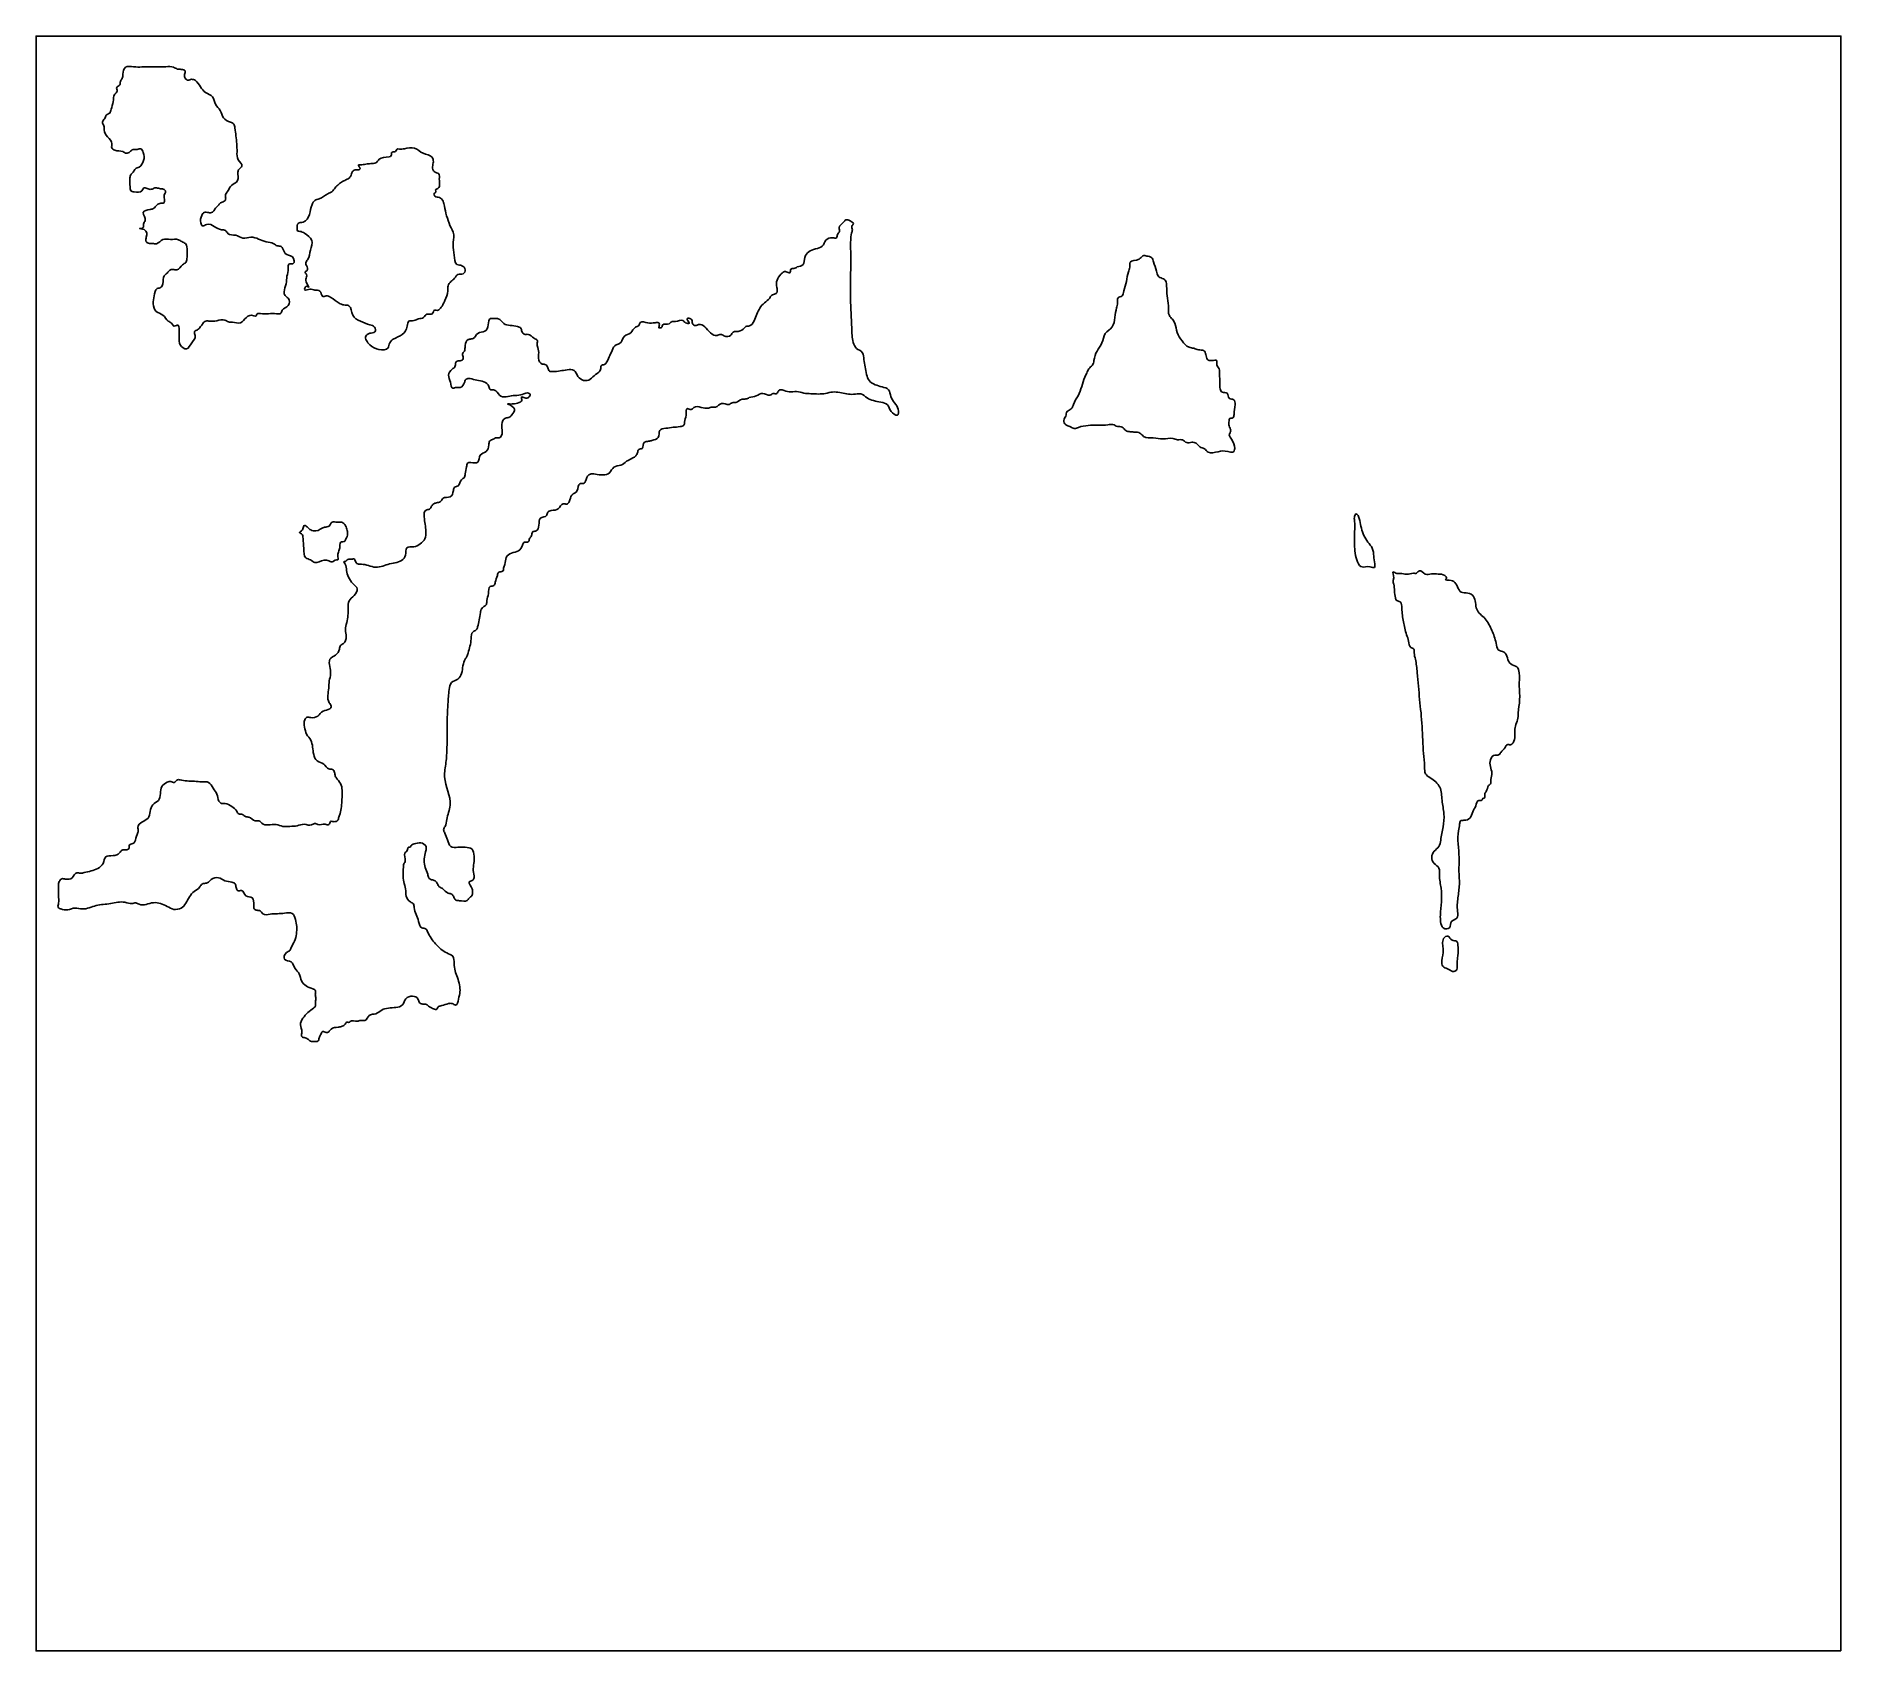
# Model space of a CAD drawing. Header units: millimetres. Extents: x 0 to 1900, y -800 to 900.
import ezdxf

# ---------------------------------------------------------------- set-up
doc = ezdxf.new("R2010")
doc.units = ezdxf.units.MM
doc.layers.get('0').update_dxf_attribs({"linetype": 'CONTINUOUS'})

msp = doc.modelspace()

# ---------------------------------------------------------------- linework, layer by layer
msp.add_lwpolyline([(1900, -800), (0, -800), (0, 900), (1900, 900)], close=True)
for points, knots in [([(158.4, 570.8), (160.6, 571.3), (163.4, 577.8), (169.2, 582.7), (165.4, 589.5), (170.6, 590.6), (172.2, 593.3), (175.2, 596.5), (177.1, 600.4), (183.6, 599.8), (190.1, 599.8), (197.6, 602.5), (202.4, 598.7), (207.9, 598.9), (216, 596.4), (221, 604.7), (226.5, 606.9), (232, 604.7), (232.4, 608.5), (241.2, 607.1), (247.9, 608.4), (258.1, 607.2), (258.8, 613.2), (267, 614.8), (267.1, 624), (261.5, 626.5), (260.5, 632.5), (264, 639), (263.6, 647.5), (265.9, 653.3), (265.1, 661.1), (273.2, 658.8), (271.1, 670.2), (260.5, 668.8), (260, 679.8), (253.5, 678.5), (249.2, 682.8), (241.9, 683), (234.4, 686.5), (226.3, 689.3), (217.5, 685.8), (210.6, 691.8), (202.4, 689.6), (199.8, 696.1), (193.6, 695.9), (187.5, 699.4), (181.5, 703.4), (174.7, 699), (172.7, 705), (173.3, 709.8), (176.6, 715.3), (181.6, 714), (186, 713.8), (188.1, 718.2), (191.3, 720.7), (193.1, 724.3), (197, 725.5), (200.5, 727.8), (198.4, 732.6), (202.5, 737.2), (204.6, 743.7), (214.2, 746.3), (211.9, 756.3), (213.2, 759.7), (219.1, 764.3), (211, 769.4), (211.9, 781), (210.8, 792.4), (209.5, 801.6), (208.8, 808), (203, 809.6), (196.3, 813.1), (194.9, 822.2), (187.8, 827.5), (187.1, 837.3), (177.7, 839.9), (173, 846.4), (169.4, 852.9), (163.6, 855.2), (159.8, 852.7), (156.6, 855.3), (155.6, 859.4), (158.2, 864.2), (152.5, 865.2), (148.6, 864.8), (143.6, 868.5), (133.6, 867.1), (119.3, 868.2), (106.1, 866.9), (93, 869), (91, 861.2), (91.4, 855.3), (87.9, 852.5), (89.5, 848.3), (83.2, 846.3), (86.8, 841.7), (80.7, 838.1), (82.1, 830.6), (79.1, 824.6), (78.2, 818.3), (73.1, 817.5), (72.7, 812.7), (68.5, 809.6), (72.1, 805.5), (70.9, 799.8), (74.8, 793.6), (81, 788.5), (78.7, 782.1), (84.3, 778.5), (90, 779.8), (95.1, 775.8), (98.8, 778), (101.8, 781.3), (106.4, 779.8), (110.4, 782.8), (114, 775.6), (113.9, 769.4), (110.2, 761.9), (104.1, 760.9), (102.6, 756.4), (99.1, 754.5), (98.4, 747.9), (99, 743.4), (98.9, 736.4), (104.6, 736), (111.3, 734.7), (113.3, 741.8), (118, 738.5), (122.4, 738.6), (125.6, 741), (130.2, 739.2), (133.9, 739.3), (137.5, 736.4), (132.9, 731.6), (137.4, 723.6), (129.9, 724.3), (126.5, 722), (124.1, 718.2), (118.9, 717.4), (109.4, 715.7), (117.3, 706.5), (111.9, 702.5), (114.2, 697), (106.1, 697.7), (117.5, 696.3), (116.4, 689.9), (115, 683.8), (118.1, 681.6), (122.5, 681.8), (128.2, 680.5), (133.1, 687.9), (141.2, 685), (148.8, 687), (153.3, 683.4), (159.2, 681.3), (158.8, 673.8), (159.3, 666.9), (158, 661.2), (152.7, 659.1), (150.2, 652.8), (143.6, 654.7), (140.6, 654), (138, 650.3), (133.1, 647.2), (134.3, 640.6), (132, 634.8), (125.2, 634.7), (124.7, 626), (122.3, 618.4), (125.5, 608.8), (134.4, 607.5), (137.7, 600), (142.7, 598.4), (145, 593.1), (150.4, 597.6), (150.5, 588.6), (150.8, 583.6), (150.2, 574.4), (156.2, 570.2), (158.4, 570.8)], [0, 0, 0, 0, 0.84689, 1.693779, 2.117224, 2.540669, 2.964114, 3.387559, 3.811004, 4.234449, 5.081338, 5.928228, 6.351673, 6.775118, 7.622008, 8.468897, 9.315787, 9.52751, 9.739232, 10.162677, 11.856456, 12.279901, 12.703346, 13.550236, 14.397126, 14.82057, 15.244015, 16.090905, 16.937795, 17.784684, 18.208129, 18.631574, 19.478464, 20.325354, 21.172243, 21.595688, 22.019133, 22.866023, 23.712913, 24.559802, 25.406692, 26.253582, 27.100472, 27.523916, 27.947361, 28.794251, 29.641141, 30.064586, 30.488031, 31.33492, 31.758365, 32.18181, 32.605255, 33.0287, 33.452145, 33.87559, 34.299034, 34.722479, 35.145924, 35.569369, 36.416259, 37.263148, 38.110038, 38.533483, 38.956928, 39.803818, 40.650707, 42.344487, 43.191377, 43.614821, 44.038266, 44.885156, 45.732046, 46.578936, 47.425825, 48.272715, 49.119605, 49.966495, 50.389939, 50.813384, 51.236829, 51.660274, 52.083719, 52.507164, 52.930609, 53.354053, 54.200943, 55.894723, 57.588502, 58.435392, 59.282282, 59.705727, 60.129171, 60.552616, 60.976061, 61.399506, 61.822951, 62.669841, 63.51673, 63.940175, 64.36362, 64.787065, 65.21051, 65.633955, 66.0574, 66.904289, 67.751179, 68.174624, 68.598069, 69.444958, 69.868403, 70.291848, 70.715293, 71.138738, 71.562183, 71.985628, 72.832517, 73.679407, 74.102852, 74.526297, 74.949742, 75.373187, 76.220076, 76.643521, 77.066966, 77.913856, 78.337301, 78.760746, 79.18419, 79.607635, 80.03108, 80.454525, 80.87797, 81.301415, 82.148305, 82.571749, 82.995194, 83.418639, 83.842084, 84.688974, 85.535864, 85.959308, 86.382753, 86.806198, 87.229643, 88.076533, 88.499978, 88.923422, 89.346867, 89.770312, 90.617202, 91.464092, 92.310981, 92.734426, 93.157871, 94.004761, 94.851651, 95.275095, 95.69854, 96.54543, 96.968875, 97.39232, 97.815765, 98.23921, 99.086099, 99.509544, 99.932989, 100.779879, 101.626769, 102.473658, 103.320548, 104.167438, 104.590883, 105.014327, 105.437772, 105.861217, 106.708107, 107.554997, 108.401886, 108.401886, 108.401886, 108.401886]), ([(360.9, 570.2), (364.6, 569.3), (371.2, 568.9), (371.6, 577.6), (377.4, 582.3), (386.4, 584.7), (390.8, 592.4), (391.3, 601), (398.1, 599.8), (402.3, 602.8), (408.6, 602.8), (410.5, 608.7), (418.4, 605.6), (418, 612.8), (423, 610.7), (425.4, 613.2), (428.3, 616.9), (430.9, 623.4), (434.4, 629.7), (432.8, 637.5), (436.7, 641.7), (440.9, 644.8), (443.3, 650.4), (450.2, 648.3), (452.6, 654.3), (448.8, 659.1), (440.2, 658.9), (440.6, 670.1), (438, 680), (441.1, 691.3), (435.3, 700.5), (432.1, 710.9), (430, 719.4), (428.9, 726.2), (424.9, 731.1), (420.2, 730), (418, 734.6), (422, 735.3), (419.3, 738.4), (424.6, 739.8), (425, 744.2), (424.2, 749.2), (425.2, 755.9), (418.1, 756.3), (416.8, 762.7), (418.8, 767.6), (416.8, 775.2), (406.7, 775), (399.1, 784.3), (389.3, 781.4), (383.6, 780.9), (379.3, 781.4), (378.5, 776.9), (373.1, 779.3), (374.6, 773.6), (368.4, 772.2), (361.8, 772.6), (358.1, 765.7), (352.4, 765.9), (347.2, 765.2), (342.6, 764.4), (338.3, 764.9), (341.1, 761.5), (341.3, 759.1), (336.1, 759.6), (332.3, 758.1), (331.6, 751.7), (327.5, 749.2), (322.6, 747), (318.5, 744.3), (314.7, 740.4), (311.8, 735.6), (305.5, 733.9), (299.6, 728.2), (293.3, 727.9), (289.1, 720.8), (288.8, 712.3), (283.8, 703.6), (274.6, 703.7), (275, 699.1), (274.6, 694.3), (278.7, 694.6), (284.2, 691.9), (292.5, 685.4), (288.3, 674.8), (287.5, 665.6), (282.5, 660.8), (286, 657), (285.5, 652.6), (281.8, 652), (285.4, 649.1), (284.3, 645.5), (283.4, 642), (288.8, 633.4), (284.5, 638.8), (280.9, 630.8), (288.9, 634.6), (293.2, 631.7), (299.6, 633.4), (301, 624), (305.1, 627.7), (312.3, 624.1), (317.3, 619.2), (323.9, 616.6), (332.2, 617.2), (331.6, 604.4), (341.5, 599.9), (349.5, 596.3), (357.1, 594.7), (357.9, 587.3), (350.9, 587.8), (344.6, 583.2), (351.2, 574), (357.2, 571), (360.9, 570.2)], [0, 0, 0, 0, 1.077951, 1.616926, 2.155902, 3.233852, 4.311803, 4.850779, 5.389754, 5.928729, 6.467705, 7.00668, 7.545656, 8.084631, 8.354119, 8.623606, 9.162582, 9.701557, 10.779508, 11.318483, 11.857459, 12.396434, 12.935409, 13.474385, 14.01336, 14.552336, 15.091311, 16.169262, 17.247213, 18.325163, 19.403114, 20.481065, 21.559016, 22.097991, 22.636967, 23.175942, 23.44543, 23.714917, 23.984405, 24.253893, 24.792868, 25.331844, 25.870819, 26.409794, 26.94877, 27.487745, 28.026721, 29.104671, 30.182622, 31.260573, 31.799548, 32.069036, 32.338524, 32.877499, 33.146987, 33.416474, 34.494425, 35.033401, 35.572376, 36.111351, 36.650327, 36.919815, 37.189302, 37.45879, 37.728278, 38.267253, 38.806228, 39.345204, 39.884179, 40.423155, 40.96213, 41.501105, 42.040081, 43.118032, 43.657007, 44.195982, 45.273933, 46.351884, 46.890859, 47.429835, 47.699322, 47.96881, 48.507786, 49.585736, 50.663687, 51.741638, 52.280613, 52.819589, 53.089076, 53.358564, 53.628052, 53.897539, 54.436515, 54.97549, 55.514466, 56.053441, 56.592416, 57.131392, 57.670367, 58.209343, 58.748318, 59.287293, 60.365244, 60.90422, 61.443195, 62.521146, 63.599097, 64.677047, 65.216023, 65.754998, 66.293974, 66.832949, 67.9109, 68.988851, 68.988851, 68.988851, 68.988851]), ([(288.9, -158.2), (290, -158.7), (292.6, -158), (297.5, -158.9), (297.6, -154.3), (299.7, -151.7), (301, -146.7), (305.7, -149.5), (308.2, -148.8), (311, -143.5), (316.9, -143.9), (321.3, -142.7), (325.3, -141.7), (326.3, -137.1), (329.2, -138.9), (331.7, -135.5), (337.1, -138), (341.5, -135.8), (348, -137.4), (349.5, -129.2), (358.4, -130.3), (365.1, -122.8), (376.3, -123.4), (386.8, -121.1), (388.2, -112.5), (396.5, -109.8), (402.3, -112.3), (403.1, -118.2), (407.2, -119.3), (411.2, -118.7), (413.9, -122.4), (417.1, -123.2), (422, -126), (422.8, -121.2), (428.7, -120.7), (432.7, -118.6), (438, -117.9), (443.2, -122), (444.6, -113), (447.3, -104.3), (444.7, -93.5), (440.6, -84), (440.1, -76.6), (439.8, -67.6), (429.9, -65), (419.8, -55.9), (413.8, -46.8), (410.5, -39), (404.1, -39.6), (402.5, -28.5), (398.1, -21.9), (397.8, -13.2), (392.6, -11.2), (388.9, -5.6), (389.5, 2.3), (385.8, 12), (386.5, 21.1), (386.8, 28.6), (390.2, 32.7), (385.8, 39.4), (391.4, 41.9), (390.9, 46.6), (394.6, 46.1), (394.8, 48.6), (399.2, 49.9), (404.8, 51.6), (412.2, 47.7), (409.3, 39.1), (408.1, 32.4), (409.2, 24.3), (412.3, 19.1), (412.9, 13.5), (416.3, 11.6), (420.3, 11.2), (422.5, 7.5), (424.1, 4.2), (429.4, 2.3), (432.1, -2.7), (438, -2.6), (439.7, -6.6), (441.6, -10.1), (447, -10.1), (453.7, -11.8), (455.4, -7.1), (459.3, -5.4), (459.4, -1.1), (459.6, 3), (453.5, 9.9), (459.7, 10.5), (462.2, 15.3), (459.2, 21.5), (461.3, 29.3), (461.2, 36.6), (460.2, 45.3), (451.5, 46.2), (444.4, 46.2), (435.5, 45.3), (433, 54.1), (431.1, 59.4), (428.2, 64.8), (431.8, 68.9), (432, 77.9), (439.9, 95.1), (427.7, 114.9), (431.9, 135.4), (432.9, 155.9), (432.4, 176.3), (433.6, 197), (434.3, 209.2), (436.1, 220.5), (448, 222.9), (448.6, 234.7), (450.8, 243.5), (453.8, 246.6), (455.7, 254.5), (458.4, 262.1), (458, 273), (463.8, 274.5), (465.9, 281.5), (467.3, 289), (468.3, 297.1), (471.4, 299.5), (474.7, 301.2), (474, 307.5), (477.2, 312.3), (475.6, 321.3), (482.7, 320.9), (483.4, 326.5), (485.6, 330.6), (486.4, 336.6), (492.1, 335.6), (491.9, 340.2), (494, 344.8), (494, 351.9), (500, 356.4), (508.6, 357.2), (511.7, 362.6), (513.3, 368.2), (519, 366.5), (518.9, 371.4), (522.4, 373.6), (521.5, 378.8), (527.8, 378.4), (529.9, 384.7), (529, 394.5), (538, 393.2), (538.1, 399.4), (543.7, 401.3), (550.6, 400.4), (553, 409.2), (559.1, 406.4), (562.2, 410.9), (562.6, 417.9), (571.4, 419.8), (570, 429.9), (576.6, 428.2), (579.3, 432.4), (580.1, 438.3), (585.5, 439.3), (589.9, 438.7), (596.6, 437.5), (604.5, 439), (607.3, 447.7), (616.2, 447.3), (621.3, 452.8), (627.3, 455.2), (631.4, 457.8), (633.5, 461.2), (633.6, 465.6), (640.3, 465.1), (638.1, 473.3), (644.9, 473.2), (649.3, 474.7), (656.9, 476), (654.8, 486.7), (663.1, 486.8), (670.7, 488.6), (676.4, 488.2), (682.8, 490), (682.1, 495.1), (685.5, 500.1), (683.3, 509.8), (690, 505.7), (693.1, 510.9), (700.4, 509.1), (706.7, 507.5), (711.5, 510), (716.9, 508.2), (721, 515.9), (728.6, 510.6), (732.7, 514.7), (738.3, 513.5), (741.6, 518.6), (747.3, 517.5), (751.8, 520.3), (758.3, 520.2), (764.7, 525.9), (771.8, 520.3), (775.6, 524.4), (780.5, 522.6), (781.4, 528), (787, 527.5), (792.8, 524.5), (800.7, 526.7), (808.1, 523.8), (818.1, 523.4), (828.6, 522.7), (838.5, 525.9), (846, 524.7), (853.5, 523.3), (860.3, 522.4), (868.8, 524.6), (874.5, 518.6), (881.7, 516), (889, 514.6), (897.7, 512.8), (898.5, 504.6), (908.4, 498.4), (908.3, 510.8), (899.3, 517), (898.7, 529), (890.4, 530.6), (883.2, 532.8), (874.4, 537.6), (873.6, 549.7), (871.2, 559.1), (871.1, 567.9), (862.8, 570.6), (858.9, 579.7), (858.8, 598.2), (856.7, 623.5), (857.6, 649.3), (857.7, 669.7), (857.3, 682.7), (857.9, 691.2), (859.9, 696.4), (857.8, 699.9), (862, 702.7), (856.8, 705.8), (852.1, 707.3), (849.7, 702.7), (844, 700), (846.7, 693.8), (843.1, 691.7), (843.4, 686.6), (836.9, 688.5), (830.5, 686), (828.8, 677.6), (820.3, 676.3), (813, 673.5), (808.6, 667.8), (808.7, 657.7), (802.3, 657.9), (798.1, 655), (793.6, 655.8), (794.6, 649.2), (789.3, 652.6), (786.6, 651.8), (783.2, 648.6), (779.2, 643), (779.4, 637.1), (780.8, 630.6), (778.6, 628.5), (773.9, 627.8), (772.1, 622.8), (764, 618.1), (759.4, 609.7), (756.2, 600), (752.5, 594.3), (746.9, 594.9), (744, 589.9), (738.5, 588.8), (733.4, 589.2), (731.2, 583), (725, 583.4), (720.6, 586.9), (715.6, 583.4), (707.7, 588.5), (701, 599.2), (694.1, 594.4), (689.9, 597.1), (691.4, 602), (685.3, 603.8), (685.2, 601.1), (689.3, 596.7), (683.1, 597.9), (680.2, 602.5), (674.5, 598.8), (669.1, 600.3), (665.9, 595.2), (658.7, 598.4), (659.2, 592.2), (654.7, 592.9), (656.4, 594.7), (656.2, 599), (649.8, 598), (644.7, 597.1), (635.8, 600.8), (634.9, 594.4), (629, 593.8), (627.3, 586.1), (617.8, 585.5), (617.2, 576.4), (608.1, 574.9), (605.8, 567), (602.4, 560.8), (600.4, 554.1), (593.8, 553.7), (595.3, 547), (588.2, 544.3), (584.1, 537.9), (576.2, 536.5), (569.8, 541.1), (567.3, 549.7), (558.9, 548.8), (551.6, 547.4), (545.6, 546.7), (540, 546.7), (538.8, 550.9), (537, 554.8), (530.9, 554), (528.2, 561.2), (529.9, 568.6), (526.8, 574.6), (528.4, 580.4), (522.4, 581.9), (519.7, 587), (513.7, 585.3), (511.2, 588.8), (510.6, 593.3), (505.6, 594.6), (499, 595.6), (491.8, 595.9), (488, 603.4), (482.9, 602.2), (476.3, 603.9), (476.6, 595.5), (473.6, 587.8), (463.8, 588.7), (461.8, 581.1), (456, 581.2), (452.3, 579.4), (451.4, 573.5), (451.6, 568.3), (447.8, 565.4), (450.7, 561.5), (448, 557.6), (442.7, 558.4), (441.5, 556.2), (441.5, 551.5), (436.7, 548.8), (432.7, 542.9), (437.1, 536.1), (436.9, 527.9), (442.7, 530.6), (447.9, 529.2), (451.2, 534.9), (452.1, 539.5), (458.7, 539.6), (463.6, 537.3), (471.9, 536.7), (476.8, 532.7), (477.7, 526.8), (484.5, 528.4), (487.1, 520.6), (495, 519.6), (502.1, 522.2), (510.2, 521.2), (515.9, 525.2), (521.2, 523.3), (518.5, 519), (515, 518.6), (509.4, 521.3), (512.8, 515.9), (506.7, 513.7), (504.1, 512.5), (495, 512.8), (498.1, 512.4), (506.4, 507.3), (501.4, 502.1), (498.3, 498.1), (492.3, 498.4), (489.2, 490.9), (491.7, 483.9), (489.1, 476), (483.5, 477.6), (480.6, 474.8), (476.7, 474.2), (476.8, 467.9), (474.8, 461.6), (466, 460.4), (466.7, 449.2), (458.9, 451.4), (453.5, 451), (453.2, 445), (451.5, 440.6), (451.5, 435), (445.9, 432.7), (446.7, 426.2), (439.8, 425.8), (439.3, 420.1), (437.1, 412.9), (428.5, 415.5), (426.6, 409.7), (422.6, 408.8), (418.5, 408.1), (416.3, 405.3), (414.7, 401.4), (408.4, 401.5), (408.4, 390.3), (410.7, 381.6), (410.3, 370.3), (404.3, 365.4), (398.2, 361.3), (388.3, 363.3), (390.1, 352.8), (383.4, 345.5), (372.4, 345.1), (363.4, 341.2), (355.4, 340.4), (348.1, 343.5), (341.9, 344.2), (336.6, 344.3), (335.5, 350.8), (332.5, 348.7), (327.8, 349.8), (326.1, 346.7), (323.3, 347), (326.9, 342.4), (326.3, 335.1), (330.9, 325.2), (340, 318.5), (335.2, 310.4), (328.2, 306.3), (329, 294.9), (327.8, 285.3), (325, 274.9), (327.2, 267.9), (325.3, 260.8), (319.8, 258.9), (319.5, 253.1), (315.8, 247.9), (307.8, 244.9), (309.1, 236), (310.8, 228.7), (308.1, 221.1), (308.7, 211), (305.2, 202), (311.5, 194.5), (308.7, 190.3), (301.3, 190.7), (297.1, 183.3), (290.5, 181.7), (285.1, 183.8), (281.5, 179), (282.6, 172.5), (284.1, 164.8), (291.7, 157.1), (290.8, 146.3), (294.9, 135.9), (303.7, 135), (306.4, 127.7), (312.3, 128.8), (314.6, 124.9), (314.6, 121.1), (317.8, 116.8), (321.9, 111.6), (322.4, 104.4), (321.8, 94.1), (321.6, 84.9), (318.5, 78), (318, 73.8), (314, 72.4), (309.2, 74.4), (309, 68.6), (302.6, 71.4), (297.9, 68.6), (293.1, 72), (289.1, 67.9), (282.1, 71.5), (275, 68.2), (267.1, 68.1), (259.9, 67.4), (250.5, 71.7), (239.8, 67.4), (235, 74.7), (229, 72.8), (225.7, 78.5), (220.1, 77.5), (217.6, 81.3), (212.8, 80.5), (210.9, 85.2), (206.2, 89.1), (200.1, 92.8), (195.2, 91.4), (191.2, 95.5), (191.3, 102.5), (186.2, 107.8), (182.3, 115.9), (174.2, 114.5), (166.7, 115.7), (158.9, 115.6), (152.8, 116.7), (147.9, 117.7), (145.7, 112.7), (141.8, 116), (136.8, 114), (131.1, 110.7), (131.1, 102.5), (129.9, 94.4), (118.9, 90.8), (121.4, 76.7), (111.3, 73.1), (105.9, 68.5), (108.2, 63.1), (105.4, 58.7), (104.9, 52.4), (102.2, 49.7), (97.3, 49.3), (98.7, 43.9), (94.3, 42.9), (90.3, 43.8), (87.3, 38.6), (81.5, 36.7), (71.6, 37.8), (71.8, 28.2), (65, 23.5), (58.2, 20.9), (51.8, 19.9), (46.9, 18.2), (41, 20.6), (39, 12.3), (31.8, 12), (27, 13.7), (22.8, 8.6), (24.1, 2.6), (23.1, -5.4), (24.6, -10.9), (22.2, -17.6), (27.1, -19.5), (33.6, -20.6), (40.7, -16.8), (51.3, -20.6), (63.1, -13.9), (78.4, -14.1), (91.2, -10.1), (99.7, -14.1), (104.9, -11.9), (111.9, -16.6), (123.7, -9.9), (136, -14.6), (144.6, -20.3), (156.1, -18.2), (159.6, -8), (165.8, 0), (172, 2.6), (174.2, 8), (178.6, 8), (181.7, 9), (185.1, 13.3), (192.3, 15.2), (198.6, 10.1), (204.9, 9.7), (210.1, 8.2), (210.4, 3.8), (211.8, -0.8), (218.3, 2.1), (219.7, -7.3), (228.9, -5.1), (229.5, -13.7), (228.9, -19.3), (232.7, -20.6), (236.2, -20.1), (239.2, -26.2), (246.5, -24.1), (254, -23.9), (261.3, -23.6), (270.7, -22), (273.3, -30.1), (275, -39.8), (273.7, -50.8), (269, -58.1), (267.2, -63.4), (261.9, -64.6), (259.3, -73.9), (269.9, -72.9), (271.8, -82), (278, -86.7), (278.7, -95.1), (283.9, -100.4), (290, -102.2), (295, -104.5), (293.3, -109.3), (295.3, -112.9), (293.4, -116.4), (294.9, -121.2), (289.2, -125.4), (281.8, -131.2), (277, -141.1), (280.7, -146.7), (278.7, -153.4), (282.1, -154.3), (286.4, -155.4), (287.9, -157.8), (288.9, -158.2)], [0, 0, 0, 0, 0.384835, 0.76967, 1.154505, 1.539341, 1.924176, 2.309011, 2.693846, 3.078681, 3.848352, 4.233187, 4.618022, 5.002857, 5.195275, 5.387692, 6.157363, 6.542198, 6.927033, 7.696703, 8.466374, 9.236044, 10.775385, 11.545055, 12.314725, 13.084396, 13.854066, 14.238901, 14.623736, 15.008571, 15.393407, 15.778242, 16.163077, 16.547912, 16.932747, 17.702418, 18.087253, 18.472088, 19.241758, 20.011429, 21.550769, 22.32044, 23.09011, 23.85978, 24.629451, 26.168791, 27.708132, 28.092967, 28.477802, 29.247473, 30.786813, 31.171648, 31.556484, 32.326154, 33.095824, 33.865495, 35.404835, 35.78967, 36.174506, 36.944176, 37.329011, 37.713846, 37.906264, 38.098681, 38.483517, 39.253187, 40.022857, 40.792528, 41.562198, 42.331868, 43.101539, 43.486374, 43.871209, 44.256044, 44.640879, 45.025714, 45.41055, 46.18022, 46.565055, 46.94989, 47.334725, 47.719561, 48.489231, 48.874066, 49.258901, 49.643736, 50.028572, 50.798242, 51.183077, 51.567912, 52.337583, 53.107253, 53.876923, 54.646594, 55.416264, 56.185934, 56.955605, 57.725275, 58.494945, 58.87978, 59.264616, 60.034286, 61.573627, 64.652308, 66.191649, 67.730989, 70.809671, 72.349011, 73.888352, 74.658022, 75.427693, 76.967033, 77.736704, 78.121539, 78.506374, 80.045715, 80.815385, 81.20022, 81.585055, 83.124396, 83.509231, 83.894066, 84.278901, 84.663737, 85.433407, 86.203077, 86.587912, 86.972748, 87.742418, 88.127253, 88.512088, 88.896923, 89.281759, 90.051429, 90.821099, 91.59077, 92.36044, 92.745275, 93.13011, 93.514945, 93.899781, 94.284616, 94.669451, 95.439121, 96.208792, 96.978462, 97.363297, 97.748132, 98.517803, 99.287473, 99.672308, 100.057143, 100.826814, 101.596484, 102.366154, 102.750989, 103.135825, 103.905495, 104.29033, 104.675165, 105.444836, 106.214506, 106.984176, 107.753847, 108.523517, 109.293187, 109.678022, 110.062858, 110.447693, 110.832528, 111.602198, 111.987033, 112.371869, 113.141539, 113.911209, 114.68088, 115.45055, 116.22022, 116.605055, 116.989891, 117.759561, 118.529231, 118.914066, 119.298902, 120.068572, 120.838242, 121.223077, 121.607913, 122.377583, 123.147253, 123.532088, 123.916924, 124.686594, 125.071429, 125.456264, 126.225935, 126.995605, 127.765275, 128.15011, 128.534946, 128.919781, 129.304616, 130.074286, 130.843957, 131.613627, 132.383297, 133.922638, 134.692308, 135.461979, 136.231649, 137.001319, 137.77099, 138.54066, 139.31033, 140.080001, 140.849671, 141.619341, 142.389012, 143.158682, 144.698023, 145.467693, 146.237363, 147.007034, 147.776704, 149.316045, 150.085715, 150.855385, 151.625056, 152.394726, 153.934067, 157.012748, 160.091429, 161.63077, 163.170111, 163.939781, 164.324616, 164.709451, 165.094286, 165.479122, 165.863957, 166.248792, 167.018462, 167.403297, 167.788133, 168.172968, 168.557803, 169.327473, 170.097144, 170.866814, 171.636484, 172.406155, 173.175825, 173.945495, 174.33033, 174.715166, 175.100001, 175.484836, 175.869671, 176.254506, 177.024177, 177.793847, 178.178682, 178.563517, 178.948352, 179.333188, 180.102858, 181.642199, 182.411869, 183.181539, 183.566374, 183.95121, 184.72088, 185.105715, 185.49055, 186.260221, 186.645056, 187.029891, 187.799561, 189.338902, 189.723737, 190.108572, 190.493407, 190.878243, 191.263078, 191.647913, 192.032748, 192.417583, 193.187254, 193.572089, 193.956924, 194.726594, 195.111429, 195.303847, 195.496265, 195.8811, 196.265935, 197.035605, 197.805276, 198.190111, 198.574946, 199.344616, 200.114287, 200.883957, 201.653627, 202.423298, 203.192968, 203.962638, 204.347473, 204.732309, 205.501979, 206.271649, 207.04132, 207.81099, 208.58066, 209.350331, 210.120001, 210.889671, 211.274506, 211.659342, 212.044177, 212.429012, 213.198682, 213.968353, 214.738023, 215.122858, 215.507693, 216.277364, 216.662199, 217.047034, 217.431869, 217.816704, 218.586375, 219.356045, 220.125715, 220.51055, 220.895385, 221.665056, 222.434726, 223.204396, 223.974067, 224.358902, 224.743737, 225.513407, 225.898243, 226.283078, 226.667913, 227.052748, 227.437583, 227.822418, 228.207254, 228.592089, 229.361759, 230.131429, 230.9011, 231.285935, 231.67077, 232.44044, 232.825276, 233.210111, 233.979781, 234.749451, 235.519122, 235.903957, 236.288792, 237.058462, 237.828133, 238.597803, 239.367473, 240.137144, 240.521979, 240.906814, 241.291649, 241.676484, 242.06132, 242.446155, 243.215825, 243.60066, 243.985495, 244.755166, 245.524836, 245.909671, 246.294506, 247.064177, 247.833847, 248.603517, 248.988353, 249.373188, 249.758023, 250.142858, 250.912528, 251.682199, 252.451869, 253.221539, 253.606375, 253.99121, 254.76088, 255.145715, 255.53055, 256.300221, 256.685056, 257.069891, 257.839561, 258.609232, 258.994067, 259.378902, 259.763737, 260.148572, 260.533408, 260.918243, 261.687913, 263.227254, 263.996924, 264.766594, 265.536265, 266.305935, 267.075605, 267.845276, 269.384616, 270.154287, 270.923957, 271.693627, 272.463298, 272.848133, 273.232968, 273.617803, 274.002638, 274.387474, 274.579891, 274.772309, 275.541979, 277.08132, 277.85099, 278.62066, 279.390331, 280.160001, 281.699342, 282.469012, 283.238682, 284.008353, 284.393188, 284.778023, 285.547693, 286.317364, 287.087034, 287.856704, 288.626375, 289.396045, 290.935386, 291.320221, 291.705056, 292.474726, 293.244397, 294.014067, 294.398902, 294.783737, 295.553408, 296.323078, 297.092748, 298.632089, 299.401759, 300.17143, 300.9411, 301.325935, 301.71077, 302.095606, 302.480441, 303.250111, 304.019781, 304.789452, 306.328792, 306.713628, 307.098463, 307.483298, 307.868133, 308.252968, 308.637803, 309.407474, 309.792309, 310.177144, 310.946814, 311.716485, 312.486155, 313.255825, 314.025496, 315.564836, 315.949672, 316.334507, 317.104177, 317.489012, 317.873847, 318.258683, 318.643518, 319.413188, 320.182858, 320.567694, 320.952529, 321.722199, 322.491869, 323.26154, 324.03121, 324.80088, 325.570551, 326.340221, 326.725056, 327.109891, 327.494727, 327.879562, 328.649232, 329.418902, 330.188573, 330.958243, 332.497584, 333.267254, 334.036924, 334.42176, 334.806595, 335.576265, 335.9611, 336.345935, 336.730771, 337.115606, 337.500441, 337.885276, 338.654946, 339.424617, 340.194287, 340.963957, 341.733628, 342.503298, 342.888133, 343.272968, 344.042639, 344.812309, 345.197144, 345.581979, 346.35165, 347.12132, 347.89099, 348.275826, 348.660661, 349.430331, 350.200001, 350.969672, 352.509012, 354.048353, 355.587694, 356.357364, 356.742199, 357.127034, 358.666375, 360.205716, 360.975386, 361.745056, 363.284397, 364.054067, 364.823738, 365.208573, 365.593408, 365.978243, 366.363078, 367.132749, 367.902419, 368.672089, 369.056925, 369.44176, 369.826595, 370.21143, 370.9811, 371.750771, 372.520441, 372.905276, 373.290111, 373.674947, 374.059782, 374.829452, 375.599122, 376.368793, 377.138463, 377.908133, 378.677804, 380.217144, 380.986815, 381.37165, 381.756485, 382.526155, 383.295826, 384.065496, 384.835166, 385.604837, 386.374507, 387.144177, 387.529013, 387.913848, 388.298683, 388.683518, 389.068353, 389.453188, 390.992529, 391.762199, 392.53187, 392.916705, 393.30154, 393.686375, 394.07121, 394.07121, 394.07121, 394.07121]), ([(1233.9, 462.1), (1236.7, 460.3), (1244.8, 463), (1252.4, 463.8), (1260.8, 460.8), (1262.6, 467.6), (1260.1, 474.2), (1254.8, 480.1), (1259, 484.7), (1255, 489.5), (1255.9, 493.8), (1255.9, 497.8), (1261, 497.5), (1261, 503.6), (1262.6, 509.9), (1261.8, 518.4), (1254.9, 517.4), (1255.1, 525.5), (1248.1, 524.1), (1246.1, 528.5), (1246.4, 536.1), (1245.7, 542.6), (1246, 550), (1242, 553.4), (1244.2, 559.9), (1237.7, 558), (1232.1, 558.7), (1232, 564.8), (1229.5, 570), (1223.5, 569.1), (1219, 571.7), (1211.6, 572.1), (1206.3, 579.3), (1200.5, 587.2), (1199.8, 596.7), (1196.4, 602), (1191.2, 606.7), (1192.7, 616.4), (1190.5, 626.5), (1190.2, 634.9), (1189.9, 642.5), (1185.9, 645), (1180.3, 646.9), (1179.7, 654.4), (1176.3, 660.4), (1175.4, 667.4), (1168.9, 668.4), (1165.2, 669.9), (1160.6, 662.5), (1150.1, 665), (1152, 656.2), (1148.8, 650.6), (1148.6, 641.1), (1145, 634.1), (1144.3, 625.4), (1137.7, 625.8), (1138.8, 618.6), (1137, 612.5), (1135.4, 603.9), (1134.5, 592.7), (1123.8, 587.9), (1123.2, 576.4), (1116.1, 568.8), (1114, 560.3), (1112.6, 553.1), (1107.8, 550.2), (1106.2, 545), (1103.1, 539.7), (1100.9, 531), (1097.5, 521.1), (1092.2, 514.3), (1090.7, 507), (1084.3, 505.6), (1084.6, 499.5), (1080.8, 495.8), (1083.5, 490.1), (1088.4, 489.5), (1093, 485.9), (1098.8, 489.1), (1107.6, 490.3), (1118, 490.7), (1126.6, 490.2), (1133.8, 491.9), (1138.1, 488.3), (1143.9, 489.5), (1146.9, 483.9), (1151.8, 483.5), (1157, 483.1), (1162.4, 482.8), (1166.8, 476.4), (1176.4, 477.7), (1186.1, 474.9), (1195.2, 477.6), (1201.5, 474.5), (1207.2, 475.9), (1211, 470.9), (1216.7, 472.8), (1221.7, 472.1), (1224.8, 466.9), (1230.3, 466.2), (1232.5, 462.9), (1233.9, 462.1)], [0, 0, 0, 0, 1.042934, 2.085868, 2.607335, 3.128802, 4.171736, 4.693203, 5.21467, 5.736137, 6.257604, 6.518338, 6.779071, 7.300539, 8.343473, 8.86494, 9.386407, 9.907874, 10.429341, 10.950808, 11.472275, 12.515209, 13.036676, 13.558143, 14.07961, 14.601077, 15.122544, 15.644011, 16.165478, 16.686945, 17.208412, 17.729879, 18.772813, 19.815747, 20.858682, 21.380149, 21.901616, 22.94455, 23.987484, 25.030418, 25.551885, 26.073352, 26.594819, 27.116286, 28.15922, 28.680687, 29.202154, 29.723621, 30.245088, 31.288022, 31.809489, 32.330956, 33.37389, 34.416824, 34.938292, 35.459759, 35.981226, 36.502693, 37.545627, 38.588561, 39.631495, 40.674429, 41.717363, 42.760297, 43.281764, 43.803231, 44.324698, 44.846165, 45.889099, 46.932033, 47.974967, 48.496435, 49.017902, 49.539369, 50.060836, 50.582303, 51.10377, 51.625237, 52.146704, 53.189638, 54.232572, 55.275506, 55.796973, 56.31844, 56.839907, 57.361374, 57.882841, 58.404308, 58.925775, 59.447242, 60.490176, 61.53311, 62.576045, 63.097512, 63.618979, 64.140446, 64.661913, 65.18338, 65.704847, 66.226314, 66.747781, 66.747781, 66.747781, 66.747781]), ([(293.4, 345.8), (296.4, 344.9), (301.3, 349.3), (308.5, 347.9), (312, 345.3), (314.7, 349), (319.3, 347.6), (316.5, 353.7), (319.1, 357.9), (320, 362.3), (319.9, 368.3), (324.8, 367.3), (325.7, 370.2), (328.6, 374.4), (327.4, 379.8), (326.4, 384.5), (321.6, 389.4), (317.4, 387.5), (310.9, 389.7), (309.2, 383), (301.3, 383.5), (296.8, 377.9), (288.7, 379.8), (286.5, 382.3), (282.4, 385.7), (281.2, 382.7), (280.9, 379.7), (276, 377.3), (281.1, 376), (280.8, 369), (282.3, 361.5), (281.5, 350.4), (289.1, 349.1), (291.9, 346.3), (293.4, 345.8)], [0, 0, 0, 0, 1.054333, 1.581499, 2.108665, 2.372248, 2.635832, 3.162998, 3.690164, 4.21733, 4.744497, 5.00808, 5.271663, 5.798829, 6.325996, 6.853162, 7.380328, 7.907495, 8.434661, 8.961827, 9.488993, 10.543326, 11.070492, 11.597659, 11.861242, 12.124825, 12.651991, 12.915574, 13.179158, 13.706324, 14.760656, 15.814989, 16.342155, 16.869322, 16.869322, 16.869322, 16.869322]), ([(1395.9, 341.1), (1398, 340.7), (1401.9, 342.7), (1410.1, 339.4), (1408.8, 346.2), (1408.3, 352.3), (1407.5, 361.3), (1401.8, 367.2), (1397.6, 374.2), (1395, 381.8), (1393.7, 388.8), (1392.6, 394), (1389.7, 398.6), (1387.2, 393.3), (1388.6, 387.6), (1388.1, 380.8), (1387.9, 369.4), (1387.6, 357), (1391.8, 341.9), (1395.9, 341.1)], [0, 0, 0, 0, 0.836499, 1.254749, 1.672998, 2.509498, 3.345997, 4.182496, 5.018995, 5.855495, 6.691994, 7.110243, 7.528493, 7.946743, 8.364992, 9.201491, 10.037991, 11.710989, 13.383988, 13.383988, 13.383988, 13.383988]), ([(1481.4, -38.9), (1483.4, -40.3), (1489.9, -40.3), (1488.3, -30.6), (1497.6, -29.8), (1495.7, -18.3), (1496.6, -7.5), (1499, 7), (1497.5, 21), (1498.8, 39.7), (1495.4, 57), (1498.6, 68.8), (1498.9, 74.4), (1504.6, 74.3), (1510.4, 75.8), (1512, 83.8), (1516.1, 89.1), (1516.7, 96.5), (1522.5, 94.7), (1522.8, 97.8), (1526, 98), (1524.2, 102.1), (1527.9, 105.5), (1527.6, 110.5), (1532.1, 113), (1531, 118.8), (1533.5, 124.1), (1530.6, 130.9), (1530.2, 138.2), (1534.3, 144.1), (1539.9, 142.4), (1542.5, 147), (1546, 149.5), (1548.2, 154.8), (1553.7, 153), (1558.3, 162.2), (1555.4, 171.5), (1560.3, 180.2), (1560.2, 189.8), (1562.5, 201.3), (1561, 215.7), (1561.9, 227.2), (1560.2, 237.1), (1548.5, 238.1), (1549.2, 252.6), (1538, 252.6), (1536.9, 264), (1532.7, 274.2), (1526.6, 287.4), (1514, 295.1), (1516.4, 309.3), (1507.4, 314.4), (1499.4, 313.4), (1496.4, 320.3), (1493, 326.7), (1488.2, 327.1), (1483, 327.5), (1485.8, 329.4), (1481.9, 333.6), (1476.2, 333.5), (1469, 334.5), (1462.2, 331.7), (1457.1, 339.4), (1453.4, 333.8), (1448.8, 335.1), (1442.9, 332.3), (1437, 334.9), (1432.7, 333.5), (1426.3, 338.2), (1430.5, 330), (1427.9, 326.7), (1429.9, 321.6), (1429.8, 316), (1430.8, 309.8), (1431.8, 305.3), (1437.9, 304.5), (1437.5, 294.5), (1439.3, 283.7), (1441.7, 271.8), (1445.3, 263.2), (1445.4, 256.5), (1451, 255.1), (1450.5, 249.3), (1452.9, 241.9), (1454.5, 225), (1456.3, 201.6), (1459.7, 173.4), (1459.7, 149.2), (1462, 133.6), (1461.6, 122.6), (1469.8, 118.2), (1479.7, 110.3), (1479.5, 95.2), (1482.9, 81.3), (1481.4, 67.3), (1479, 56), (1477.6, 46.2), (1471.3, 42.4), (1468.2, 35.6), (1471.1, 28.5), (1478.2, 24.7), (1476.7, 14.2), (1479.6, 3), (1479.9, -11.3), (1478.2, -23.2), (1478.3, -32.2), (1479.5, -37.6), (1481.4, -38.9)], [0, 0, 0, 0, 0.711227, 1.422454, 2.13368, 2.844907, 4.267361, 5.689814, 7.112268, 8.534722, 11.379629, 12.090856, 12.446469, 12.802083, 13.513309, 14.224536, 14.935763, 15.64699, 16.002603, 16.18041, 16.358217, 16.71383, 17.069443, 17.78067, 18.136284, 18.491897, 19.203124, 19.914351, 20.625577, 21.336804, 21.692418, 22.048031, 22.759258, 23.114871, 23.470485, 24.181711, 25.604165, 26.315392, 27.026619, 28.449072, 29.871526, 31.29398, 32.005206, 32.716433, 34.138887, 34.850114, 35.56134, 36.983794, 38.406248, 39.828701, 41.251155, 41.962382, 42.673608, 43.384835, 44.096062, 44.807289, 44.985096, 45.162902, 45.518516, 46.229742, 46.940969, 47.652196, 48.363423, 48.719036, 49.07465, 49.785877, 50.497103, 50.852717, 51.20833, 51.919557, 52.27517, 52.630784, 53.342011, 54.053237, 54.408851, 54.764464, 55.475691, 56.898145, 58.320598, 59.031825, 59.743052, 60.098665, 60.454279, 61.165505, 62.587959, 65.432866, 68.277774, 71.122681, 72.545134, 73.256361, 73.967588, 75.390042, 76.812495, 78.234949, 79.657402, 81.079856, 81.791083, 82.50231, 83.213536, 83.924763, 84.63599, 85.347217, 86.76967, 88.192124, 89.614578, 90.325805, 91.037031, 91.037031, 91.037031, 91.037031]), ([(1481.4, -38.9), (1483.4, -40.3), (1489.9, -40.3), (1488.3, -30.6), (1497.6, -29.8), (1495.7, -18.3), (1496.6, -7.5), (1499, 7), (1497.5, 21), (1498.8, 39.7), (1495.4, 57), (1498.6, 68.8), (1498.9, 74.4), (1504.6, 74.3), (1510.4, 75.8), (1512, 83.8), (1516.1, 89.1), (1516.7, 96.5), (1522.5, 94.7), (1522.8, 97.8), (1526, 98), (1524.2, 102.1), (1527.9, 105.5), (1527.6, 110.5), (1532.1, 113), (1531, 118.8), (1533.5, 124.1), (1530.6, 130.9), (1530.2, 138.2), (1534.3, 144.1), (1539.9, 142.4), (1542.5, 147), (1546, 149.5), (1548.2, 154.8), (1553.7, 153), (1558.3, 162.2), (1555.4, 171.5), (1560.3, 180.2), (1560.2, 189.8), (1562.5, 201.3), (1561, 215.7), (1561.9, 227.2), (1560.2, 237.1), (1548.5, 238.1), (1549.2, 252.6), (1538, 252.6), (1536.9, 264), (1532.7, 274.2), (1526.6, 287.4), (1514, 295.1), (1516.4, 309.3), (1507.4, 314.4), (1499.4, 313.4), (1496.4, 320.3), (1493, 326.7), (1488.2, 327.1), (1483, 327.5), (1485.8, 329.4), (1481.9, 333.6), (1476.2, 333.5), (1469, 334.5), (1462.2, 331.7), (1457.1, 339.4), (1453.4, 333.8), (1448.8, 335.1), (1442.9, 332.3), (1437, 334.9), (1432.7, 333.5), (1426.3, 338.2), (1430.5, 330), (1427.9, 326.7), (1429.9, 321.6), (1429.8, 316), (1430.8, 309.8), (1431.8, 305.3), (1437.9, 304.5), (1437.5, 294.5), (1439.3, 283.7), (1441.7, 271.8), (1445.3, 263.2), (1445.4, 256.5), (1451, 255.1), (1450.5, 249.3), (1452.9, 241.9), (1454.5, 225), (1456.3, 201.6), (1459.7, 173.4), (1459.7, 149.2), (1462, 133.6), (1461.6, 122.6), (1469.8, 118.2), (1479.7, 110.3), (1479.5, 95.2), (1482.9, 81.3), (1481.4, 67.3), (1479, 56), (1477.6, 46.2), (1471.3, 42.4), (1468.2, 35.6), (1471.1, 28.5), (1478.2, 24.7), (1476.7, 14.2), (1479.6, 3), (1479.9, -11.3), (1478.2, -23.2), (1478.3, -32.2), (1479.5, -37.6), (1481.4, -38.9)], [0, 0, 0, 0, 0.711227, 1.422454, 2.13368, 2.844907, 4.267361, 5.689814, 7.112268, 8.534722, 11.379629, 12.090856, 12.446469, 12.802083, 13.513309, 14.224536, 14.935763, 15.64699, 16.002603, 16.18041, 16.358217, 16.71383, 17.069443, 17.78067, 18.136284, 18.491897, 19.203124, 19.914351, 20.625577, 21.336804, 21.692418, 22.048031, 22.759258, 23.114871, 23.470485, 24.181711, 25.604165, 26.315392, 27.026619, 28.449072, 29.871526, 31.29398, 32.005206, 32.716433, 34.138887, 34.850114, 35.56134, 36.983794, 38.406248, 39.828701, 41.251155, 41.962382, 42.673608, 43.384835, 44.096062, 44.807289, 44.985096, 45.162902, 45.518516, 46.229742, 46.940969, 47.652196, 48.363423, 48.719036, 49.07465, 49.785877, 50.497103, 50.852717, 51.20833, 51.919557, 52.27517, 52.630784, 53.342011, 54.053237, 54.408851, 54.764464, 55.475691, 56.898145, 58.320598, 59.031825, 59.743052, 60.098665, 60.454279, 61.165505, 62.587959, 65.432866, 68.277774, 71.122681, 72.545134, 73.256361, 73.967588, 75.390042, 76.812495, 78.234949, 79.657402, 81.079856, 81.791083, 82.50231, 83.213536, 83.924763, 84.63599, 85.347217, 86.76967, 88.192124, 89.614578, 90.325805, 91.037031, 91.037031, 91.037031, 91.037031]), ([(1485.9, -81.9), (1487.8, -82.8), (1490.8, -85.8), (1496.9, -83.3), (1495.5, -76.5), (1497, -68.8), (1497.2, -62), (1496.5, -51.6), (1490.1, -53.2), (1486.8, -45.8), (1478.8, -51), (1482.9, -62.4), (1479.6, -70.8), (1479.8, -80.3), (1484.1, -81), (1485.9, -81.9)], [0, 0, 0, 0, 0.589949, 1.179898, 1.769847, 2.359796, 3.539694, 4.129643, 4.719591, 5.30954, 5.899489, 7.079387, 8.259285, 8.849234, 9.439183, 9.439183, 9.439183, 9.439183])]:
    msp.add_open_spline(points, degree=3, knots=knots)

doc.saveas('drawing.dxf')
